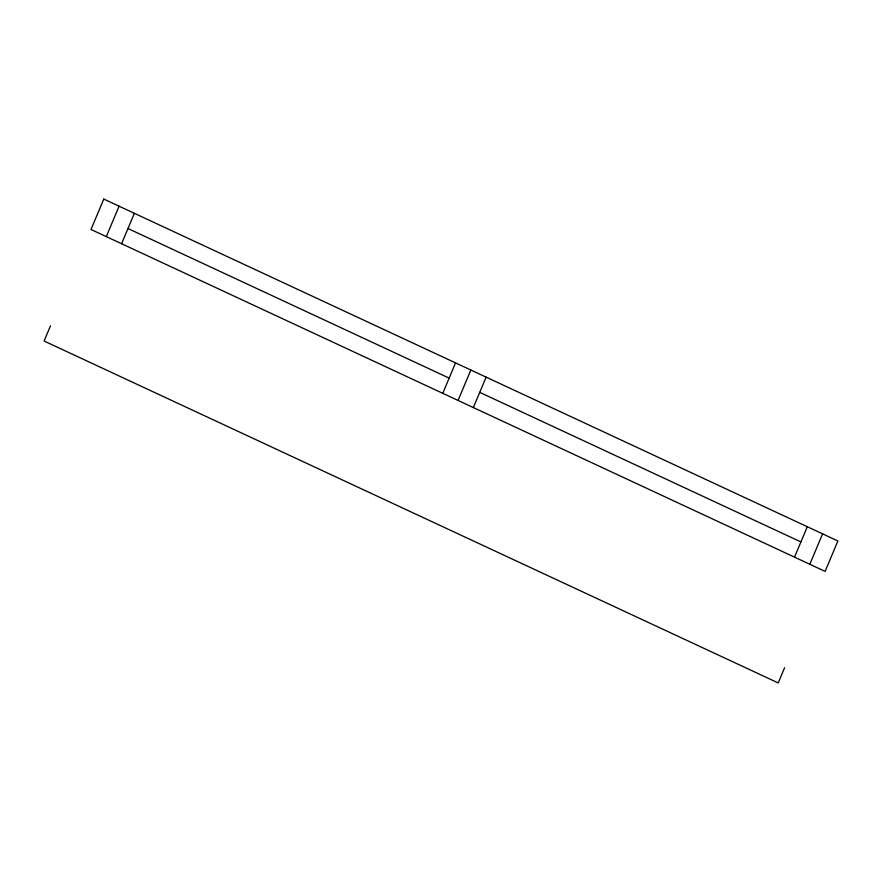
<?xml version="1.0" encoding="UTF-8"?>
<svg xmlns="http://www.w3.org/2000/svg" width="882" height="882" viewBox="0 0 882 882"><rect width="100%" height="100%" fill="white"/><g stroke="black" fill="none" stroke-linecap="round" stroke-linejoin="round"><path stroke-width="1.32" d="M50.494 325.811L44.1 341.025L778.211 682.933L784.605 667.718M106.292 236.608L119.081 206.19M121.584 243.741L134.373 213.323M442.764 393.317L455.553 362.899M458.056 400.439L470.845 370.021M473.347 407.561L486.136 377.143M794.517 557.148L807.317 526.73M809.819 564.271L822.608 533.853M127.978 228.526L449.159 378.113M479.742 392.358L800.922 541.934M103.789 199.067L91 229.485L825.111 571.393L837.9 540.975L103.789 199.067"/></g></svg>
